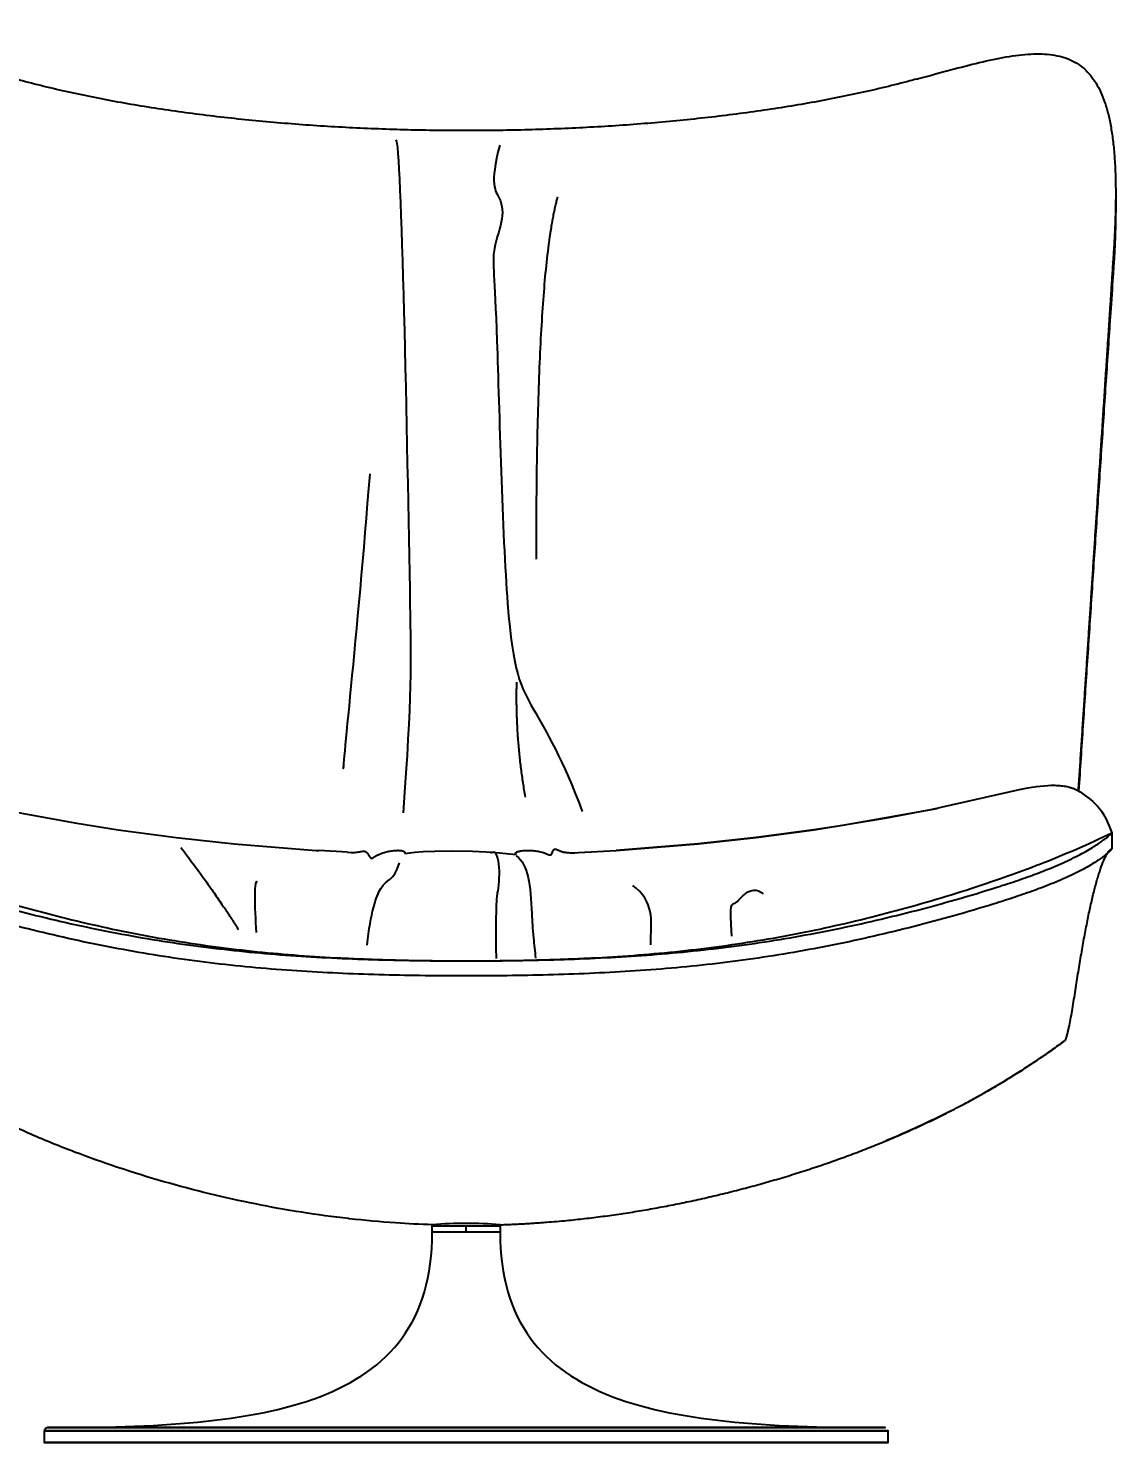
# Model space of a CAD drawing. Header units: millimetres. Extents: x 9689 to 29928, y 170 to 2690.
# Drawn here: x 10242 to 10964, y 1751 to 2690 of the extents above; entities that cross this region are included whole.
import ezdxf

# ---------------------------------------------------------------- set-up
doc = ezdxf.new("R2010")
doc.units = ezdxf.units.MM
doc.layers.add('_ARREDO', color=7, linetype='Continuous')
doc.layers.add('_QUOTE', color=1, linetype='Continuous', lineweight=9)
doc.styles.get("Standard").update_dxf_attribs({"font": 'arial.ttf'})
doc.dimstyles.new('1_1', dxfattribs={"dimscale": 15, "dimtxt": 4, "dimasz": 1.5, "dimexe": 1.25, "dimexo": 2, "dimtad": 1, "dimtih": 1, "dimtoh": 1, "dimdec": 0, "dimtxsty": 'Standard', "dimcen": 2.5, "dimclrd": 256, "dimclre": 256, "dimclrt": 256, "dimadec": 0, "dimazin": 0, "dimtfac": 1, "dimtdec": 0, "dimtmove": 0, "dimatfit": 3, "dimfxl": 1.25, "dimfxlon": 1, "dimlwe": 0, "dimarcsym": 0})

# ---------------------------------------------------------------- blocks, each defined once
blk = doc.blocks.new('*D6')
at = {"layer": '_QUOTE', "lineweight": 0, "transparency": 16777216}
for p, q in [((9799.09, 2690.47), (9761.59, 2690.47)), ((9799.09, 1750.66), (9761.59, 1750.66))]:
    blk.add_line(p, q, dxfattribs=at)
at = {"layer": '_QUOTE', "lineweight": -2, "transparency": 16777216}
for p, q in [((9780.34, 2667.97), (9780.34, 2260.57)), ((9780.34, 1773.16), (9780.34, 2180.55))]:
    blk.add_line(p, q, dxfattribs=at)
at = {"layer": '_QUOTE', "transparency": 16777216}
for points in [[(9776.59, 2667.97), (9784.09, 2667.97), (9780.34, 2690.47)], [(9776.59, 1773.16), (9784.09, 1773.16), (9780.34, 1750.66)]]:
    blk.add_solid(points, dxfattribs=at)
at = {"layer": 'Defpoints', "color": 0, "transparency": 16777216}
for p in [(9780.34, 2690.47), (10913.31, 2690.47), (10903.58, 1750.66)]:
    blk.add_point(p, dxfattribs=at)
at = {"layer": '_QUOTE', "transparency": 16777216, "insert": (9780.34, 2220.56), "char_height": 60, "attachment_point": 5}
blk.add_mtext('940', dxfattribs=at)

msp = doc.modelspace()

# ---------------------------------------------------------------- linework, layer by layer
at = {"color": 0}
for points, knots in [([(10491.04849, 2169.11568), (10496.72204, 2246.07258), (10494.78951, 2347.95722), (10489.95806, 2615.49255), (10486.09294, 2616.45848)], [0, 0, 0, 0, 1, 4, 4, 4, 4]), ([(10552.74831, 2072.49607), (10552.32181, 2111.75074), (10555.66802, 2119.64141), (10555.32385, 2146.82079), (10548.87884, 2142.3509)], [0.277269626, 0.277269626, 0.277269626, 0.277269626, 1, 3, 3, 3, 3]), ([(10466.90645, 2081.30106), (10469.23, 2102.68085), (10477.41642, 2128.41503), (10484.23364, 2122.71129), (10488.45122, 2135.96159)], [0.25930407, 0.25930407, 0.25930407, 0.25930407, 1, 2, 2, 2, 2]), ([(10565.94208, 2140.702), (10573.90581, 2135.06937), (10575.80192, 2117.25267), (10576.79826, 2089.19067), (10578.41967, 2077.23487), (10578.65562, 2072.62049)], [0, 0, 0, 0, 4, 5, 5.627336721, 5.627336721, 5.627336721, 5.627336721]), ([(10655.30649, 2081.45709), (10655.30241, 2082.77199), (10655.39588, 2095.08023), (10657.75886, 2110.60238), (10643.29842, 2120.90442)], [0.879476304, 0.879476304, 0.879476304, 0.879476304, 1, 2, 2, 2, 2]), ([(10709.24282, 2087.22555), (10707.47731, 2111.01921), (10710.74053, 2103.18167), (10721.02325, 2122.71129), (10730.061, 2115.42069)], [0.293377855, 0.293377855, 0.293377855, 0.293377855, 1, 2, 2, 2, 2])]:
    msp.add_open_spline(points, degree=3, knots=knots, dxfattribs=at)
for points, degree in [([(10554.95808, 2612.84213), (10547.9352, 2586.44367), (10556.63172, 2577.9375), (10557.59804, 2562.68506), (10548.90147, 2541.27296), (10552.76659, 2520.83302), (10558.5643, 2271.50251), (10574.02486, 2243.49104), (10597.21571, 2203.88858), (10609.77746, 2170.08161)], 3), ([(10572.09232, 2179.64635), (10565.32829, 2217.31698), (10566.29461, 2255.95354)], 2), ([(10343.24436, 2146.20047), (10369.1785, 2111.63494), (10381.33137, 2091.53779)], 2), ([(10393.85589, 2122.71129), (10391.73589, 2127.34175), (10391.89937, 2106.46706), (10393.27506, 2089.70834)], 3)]:
    msp.add_open_spline(points, degree=degree, dxfattribs=at)
for points, degree in [([(10579.30042, 2337.65456), (10579.30042, 2527.64074), (10593.52176, 2578.41169)], 2), ([(10468.57716, 2394.51802), (10460.4507, 2288.91447), (10449.27679, 2188.38798), (10451.30843, 2199.5576)], 3)]:
    msp.add_open_spline(points, degree=degree)
at = {"layer": '_ARREDO'}
for p, q in [((10964.13845, 2579.92025), (10964.13594, 2571.56272)), ((10961.59742, 2155.98401), (10961.55299, 2155.98585)), ((10961.59742, 2155.98401), (10961.59762, 2145.38995)), ((10961.37996, 2145.3625), (10961.45213, 2145.39881)), ((10961.45228, 2145.39853), (10961.59762, 2145.38995)), ((10510.17457, 1895.47065), (10510.18929, 1895.46853)), ((10510.17457, 1894.95822), (10510.17457, 1895.47065)), ((10510.17457, 1890.95822), (10510.17457, 1894.35822)), ((10532.67397, 1890.65822), (10510.47441, 1890.65822)), ((10510.47457, 1894.65822), (10554.87338, 1894.65822)), ((10532.67396, 1890.65822), (10532.67396, 1894.65822)), ((10532.67397, 1890.45844), (10532.67397, 1890.65822)), ((10554.97305, 1890.65822), (10532.67397, 1890.65822)), ((10555.17338, 1895.47059), (10555.17338, 1894.95822)), ((10555.17338, 1894.35822), (10555.17338, 1890.95822)), ((10252.67401, 1750.85822), (10252.67401, 1758.65859)), ((10256.86843, 1760.65859), (10254.66634, 1760.65859)), ((10808.47969, 1760.65859), (10810.68177, 1760.65859)), ((10812.67393, 1758.65859), (10812.67394, 1750.85822)), ((10532.67397, 1750.65822), (10252.87352, 1750.65822)), ((10812.47442, 1750.65822), (10532.67397, 1750.65822))]:
    msp.add_line(p, q, dxfattribs=at)
for points in [[(10843.23562, 2171.79584), (10843.24223, 2171.79732), (10845.54205, 2172.30566), (10848.14461, 2172.88086), (10900.13696, 2184.73098), (10905.77284, 2185.77828), (10908.62777, 2186.24122), (10911.47611, 2186.64648), (10914.04374, 2186.95478), (10916.6163, 2187.20057), (10918.97501, 2187.36173), (10921.34709, 2187.45195), (10922.53305, 2187.46649), (10923.71625, 2187.45853), (10924.89464, 2187.42649), (10926.06619, 2187.36877), (10927.00227, 2187.30264), (10927.93697, 2187.21749), (10928.86894, 2187.11213), (10929.79684, 2186.98538), (10930.71931, 2186.83606), (10931.635, 2186.66299), (10932.54256, 2186.46498), (10933.44063, 2186.24086), (10933.91943, 2186.10905), (10934.39453, 2185.96926), (10934.86574, 2185.8213), (10935.3329, 2185.66498), (10935.79582, 2185.50012), (10936.25432, 2185.32654), (10936.70822, 2185.14406), (10937.15736, 2184.95249), (10937.60154, 2184.75165), (10938.04058, 2184.54136), (10938.47432, 2184.32142), (10938.90256, 2184.09167), (10939.32514, 2183.85191), (10939.74187, 2183.60196), (10940.15258, 2183.34165), (10940.55708, 2183.07077)], [(10221.90085, 2171.84151), (10221.90085, 2171.84151), (10226.23887, 2170.98763), (10226.36031, 2170.96346), (10226.51483, 2170.93282), (10228.93413, 2170.45465), (10272.63301, 2162.46742), (10301.58224, 2157.90892), (10340.02404, 2152.73967), (10378.45634, 2148.53977), (10433.1395, 2144.1899)], [(10632.20828, 2144.18989), (10686.89199, 2148.53982), (10725.32382, 2152.73967), (10763.76498, 2157.90883), (10812.12815, 2165.85706), (10838.83288, 2170.9328), (10838.98719, 2170.9634), (10839.10884, 2170.98761), (10839.21534, 2171.00874), (10843.44697, 2171.84151), (10843.44697, 2171.84151)], [(10845.30057, 2171.76197), (10782.62126, 2160.69672), (10763.53393, 2157.80561), (10725.26193, 2152.70983), (10686.87885, 2148.5335), (10632.20828, 2144.18989)], [(10433.1395, 2144.18991), (10434.85914, 2144.08376)], [(10453.79658, 2143.03739), (10434.85914, 2144.08376)], [(10453.797, 2143.03756), (10456.29432, 2142.88643), (10456.71057, 2142.87008), (10457.12708, 2142.86275), (10457.54404, 2142.86698), (10457.96048, 2142.87848), (10458.79224, 2142.9217), (10459.62189, 2142.99223), (10460.44882, 2143.0897), (10461.27193, 2143.21175), (10461.34038, 2143.2229), (10461.75013, 2143.29224)], [(10461.75013, 2143.29224), (10462.09146, 2143.35271), (10462.90993, 2143.50059), (10463.04656, 2143.52447)], [(10462.36168, 2143.40168), (10463.24208, 2143.55754), (10464.0151, 2143.66285), (10464.70267, 2143.68805)], [(10464.59669, 2143.69059), (10464.69221, 2143.68843), (10464.78751, 2143.68386), (10464.88268, 2143.67673), (10464.97779, 2143.66684), (10465.06401, 2143.65533), (10465.14972, 2143.6413), (10465.23491, 2143.62465), (10465.31955, 2143.6053)], [(10465.31955, 2143.6053), (10465.38689, 2143.5878), (10465.43708, 2143.57347), (10465.48698, 2143.5581), (10465.53655, 2143.54171), (10465.58578, 2143.5243), (10465.63462, 2143.50587), (10465.68307, 2143.48644), (10465.7311, 2143.46601), (10465.77867, 2143.44459), (10465.82572, 2143.42222), (10465.8723, 2143.39889), (10465.91841, 2143.37463), (10465.96404, 2143.34947), (10466.00918, 2143.32342), (10466.05382, 2143.29652), (10466.09795, 2143.26879), (10466.14155, 2143.24026), (10466.22688, 2143.18111), (10466.3102, 2143.11911), (10466.39154, 2143.05446), (10466.47097, 2142.98737), (10466.54851, 2142.91805), (10466.62424, 2142.84669), (10466.69818, 2142.7735), (10466.7704, 2142.6987), (10466.84074, 2142.62272), (10466.90966, 2142.54531), (10467.04345, 2142.38665), (10467.1722, 2142.2237), (10467.29632, 2142.05743), (10467.41604, 2141.88881), (10467.53225, 2141.71759), (10468.41095, 2140.31458), (10468.52474, 2140.14366), (10468.6426, 2139.97444), (10468.76529, 2139.80798), (10468.82845, 2139.72676), (10468.89313, 2139.64696), (10468.96029, 2139.56784), (10469.02934, 2139.49076), (10469.1004, 2139.41623), (10469.13671, 2139.38008), (10469.17356, 2139.34476), (10469.21189, 2139.30949), (10469.2509, 2139.27518), (10469.29061, 2139.24195), (10469.33105, 2139.20992), (10469.37225, 2139.17921), (10469.41423, 2139.14994), (10469.43553, 2139.13588), (10469.45703, 2139.12222), (10469.47875, 2139.10898), (10469.50067, 2139.09617), (10469.52324, 2139.0836), (10469.54603, 2139.07154), (10469.56905, 2139.06003), (10469.59229, 2139.04908), (10469.61594, 2139.03864), (10469.6398, 2139.02883), (10469.66388, 2139.01966), (10469.68817, 2139.01116), (10469.71265, 2139.00338), (10469.73743, 2138.99634), (10469.7625, 2138.99005), (10469.78785, 2138.98451), (10469.8132, 2138.9798), (10469.83872, 2138.97587), (10469.8644, 2138.97273), (10469.89021, 2138.97039), (10469.91555, 2138.96887), (10469.94095, 2138.96811), (10469.9664, 2138.9681), (10469.99189, 2138.9688), (10470.01743, 2138.97021), (10470.04298, 2138.9723), (10470.06855, 2138.97507), (10470.09413, 2138.97848), (10470.11971, 2138.98253), (10470.14528, 2138.9872), (10470.17082, 2138.99246), (10470.19633, 2138.9983), (10470.2218, 2139.00471), (10470.24722, 2139.01166), (10470.27258, 2139.01914), (10470.29787, 2139.02713), (10470.34653, 2139.04389), (10470.39485, 2139.06225), (10470.44282, 2139.08208), (10470.49042, 2139.10325), (10470.53762, 2139.12563), (10470.58442, 2139.14908), (10470.63079, 2139.17349), (10470.67671, 2139.1987), (10470.76645, 2139.25071), (10470.85523, 2139.30531), (10471.02971, 2139.41987), (10471.71016, 2139.90155), (10472.05593, 2140.13526), (10472.40763, 2140.35896), (10472.76499, 2140.57349), (10473.12753, 2140.77943), (10473.49462, 2140.97715), (10473.86582, 2141.16704), (10474.24071, 2141.34948), (10474.61897, 2141.52487), (10475.00035, 2141.69349), (10475.77126, 2142.01143), (10476.55156, 2142.30531), (10477.33997, 2142.57663), (10478.13532, 2142.82679), (10478.93668, 2143.05673), (10479.74341, 2143.26704), (10480.55487, 2143.45835), (10481.37054, 2143.63092), (10482.18996, 2143.7846), (10483.01275, 2143.9192), (10483.83851, 2144.03405), (10484.66679, 2144.12821), (10485.4973, 2144.20008), (10486.32951, 2144.24758), (10486.74607, 2144.26115), (10487.16288, 2144.26729), (10487.57966, 2144.26536), (10487.99631, 2144.25445), (10488.41253, 2144.23358), (10488.87984, 2144.19645), (10489.24249, 2144.15604), (10489.44901, 2144.12772), (10489.75743, 2144.07718), (10489.85984, 2144.05798), (10490.06395, 2144.01555), (10490.26664, 2143.9672), (10490.36726, 2143.9406), (10490.46731, 2143.91227), (10490.56696, 2143.882), (10490.66613, 2143.8496), (10490.76453, 2143.81494), (10490.86188, 2143.77791), (10490.95819, 2143.73829), (10491.05322, 2143.69583), (10491.10019, 2143.67344), (10491.14676, 2143.65022), (10491.19291, 2143.62613), (10491.23861, 2143.60114), (10491.28368, 2143.57527), (10491.32828, 2143.54836), (10491.3723, 2143.52038), (10491.41564, 2143.49129), (10491.45819, 2143.46106), (10491.49983, 2143.42967), (10491.54047, 2143.39708), (10491.57999, 2143.36327), (10491.61224, 2143.33388), (10491.64358, 2143.30354), (10491.67382, 2143.27234), (10491.70278, 2143.2404), (10491.72369, 2143.21584), (10491.74366, 2143.19101), (10491.76266, 2143.16601), (10491.78067, 2143.14093), (10491.79764, 2143.11588), (10491.81354, 2143.09094), (10491.82834, 2143.06621), (10491.842, 2143.04179), (10491.85281, 2143.02117), (10491.86268, 2143.00121), (10491.87166, 2142.98192), (10491.87982, 2142.96334), (10491.88747, 2142.94488), (10491.8942, 2142.92769), (10491.90009, 2142.91172), (10491.90523, 2142.8969), (10491.91361, 2142.87049), (10491.92004, 2142.84799), (10491.9257, 2142.82639), (10491.93006, 2142.80803), (10491.93596, 2142.77958), (10491.94049, 2142.75444), (10491.94354, 2142.73473), (10491.94683, 2142.70818), (10491.94928, 2142.68456), (10491.95089, 2142.66543), (10491.95257, 2142.6388), (10491.95514, 2142.58443), (10491.96546, 2142.21047)], [(10491.87277, 2142.19464), (10493.64522, 2142.47456), (10495.29866, 2142.69819), (10498.61668, 2143.06231), (10504.02444, 2143.47841), (10511.94423, 2143.81696), (10523.62595, 2143.9229), (10536.97463, 2143.62995), (10550.30914, 2142.94926), (10556.96543, 2142.43545), (10563.60472, 2141.73806), (10565.90719, 2141.43217)], [(10565.46325, 2141.49449), (10565.48532, 2142.17246), (10565.48994, 2142.25538), (10565.49225, 2142.28688), (10565.49354, 2142.29873), (10565.49533, 2142.31246), (10565.49773, 2142.3282), (10565.50085, 2142.34611), (10565.50295, 2142.35732), (10565.50605, 2142.37199), (10565.50815, 2142.38087), (10565.5107, 2142.39089), (10565.51747, 2142.4148), (10565.52151, 2142.42783), (10565.52658, 2142.44293), (10565.53297, 2142.46034), (10565.54098, 2142.4803), (10565.54699, 2142.49425), (10565.5539, 2142.50931), (10565.56186, 2142.52554), (10565.57101, 2142.54301), (10565.58244, 2142.56336), (10565.59538, 2142.58479), (10565.61001, 2142.60729), (10565.62648, 2142.63085), (10565.64145, 2142.65088), (10565.65742, 2142.67105), (10565.67436, 2142.69128), (10565.69225, 2142.71151), (10565.70974, 2142.73032), (10565.72784, 2142.74892), (10565.74653, 2142.7673), (10565.76576, 2142.78542), (10565.78488, 2142.80273), (10565.80443, 2142.81979), (10565.84467, 2142.85307), (10565.88559, 2142.88476), (10565.92788, 2142.91558), (10565.9711, 2142.94535), (10566.01478, 2142.97389), (10566.05881, 2143.00126), (10566.10355, 2143.02784), (10566.14892, 2143.05363), (10566.19481, 2143.07866), (10566.2878, 2143.12649), (10566.38177, 2143.17145), (10566.47684, 2143.21404), (10566.57297, 2143.25452), (10566.66992, 2143.29303), (10566.76748, 2143.32972), (10566.96454, 2143.39846), (10567.1635, 2143.46157), (10567.3638, 2143.51985), (10567.56524, 2143.57388), (10567.97097, 2143.67092), (10568.3795, 2143.75565), (10568.79007, 2143.8299), (10569.20231, 2143.89518), (10569.61572, 2143.95246), (10570.44492, 2144.04616), (10571.27609, 2144.11562), (10572.10929, 2144.16384), (10573.36035, 2144.2003), (10574.61203, 2144.19691), (10575.44554, 2144.17346), (10576.27937, 2144.13318), (10577.11152, 2144.07603), (10577.94229, 2144.00158), (10578.7715, 2143.90922), (10579.59838, 2143.79808), (10580.42218, 2143.6671), (10581.24228, 2143.51477), (10582.05772, 2143.33936), (10582.86724, 2143.13853), (10583.26933, 2143.02777), (10583.66944, 2142.90952), (10584.0671, 2142.78335), (10584.46183, 2142.64883), (10584.85338, 2142.50536), (10585.24123, 2142.35229), (10585.62517, 2142.18966), (10587.14963, 2141.51142), (10587.34327, 2141.43427), (10587.53899, 2141.3623), (10587.63802, 2141.32871), (10587.73772, 2141.29729), (10587.83804, 2141.26847), (10587.93894, 2141.24264), (10587.9901, 2141.23087), (10588.04131, 2141.22007), (10588.09257, 2141.21033), (10588.14389, 2141.20174), (10588.19527, 2141.19439), (10588.24671, 2141.18836), (10588.29821, 2141.18374), (10588.34979, 2141.18063), (10588.37646, 2141.17965), (10588.40307, 2141.17915), (10588.42958, 2141.17914), (10588.456, 2141.17962), (10588.48231, 2141.1806), (10588.50849, 2141.1821), (10588.53453, 2141.18411), (10588.56041, 2141.18666), (10588.58613, 2141.18975), (10588.61166, 2141.1934), (10588.63698, 2141.1976), (10588.6621, 2141.20238), (10588.68699, 2141.20774), (10588.71164, 2141.21368), (10588.73603, 2141.22023), (10588.76015, 2141.22739), (10588.78491, 2141.23547), (10588.80931, 2141.24418), (10588.83331, 2141.25351), (10588.8569, 2141.26344), (10588.88073, 2141.27427), (10588.90401, 2141.28567), (10588.92673, 2141.29761), (10588.94888, 2141.31007), (10588.971, 2141.32334), (10588.99267, 2141.33714), (10589.01391, 2141.35145), (10589.03475, 2141.36627), (10589.05525, 2141.3816), (10589.07535, 2141.39741), (10589.09509, 2141.41366), (10589.11446, 2141.43035), (10589.13326, 2141.44724), (10589.15176, 2141.46452), (10589.16996, 2141.48219), (10589.18786, 2141.50022), (10589.22279, 2141.53732), (10589.25661, 2141.57569), (10589.28933, 2141.61519), (10589.32101, 2141.6557), (10589.35169, 2141.69708), (10589.3814, 2141.7392), (10589.40912, 2141.78036), (10589.43636, 2141.82257), (10589.48934, 2141.90966), (10589.5402, 2141.99945), (10589.58882, 2142.09091), (10589.63383, 2142.1804), (10589.67773, 2142.27194), (10589.76281, 2142.46045), (10590.22678, 2143.59754), (10590.30909, 2143.78586), (10590.39554, 2143.9707), (10590.44142, 2144.06283), (10590.48917, 2144.15413), (10590.53884, 2144.24405), (10590.59048, 2144.33202), (10590.64524, 2144.41922), (10590.67369, 2144.46209), (10590.70292, 2144.5044), (10590.73295, 2144.54608), (10590.76382, 2144.58708), (10590.79559, 2144.62732), (10590.82827, 2144.66675), (10590.8622, 2144.70562), (10590.89721, 2144.74354), (10590.93333, 2144.78039), (10590.97058, 2144.81607), (10591.00901, 2144.85046), (10591.02868, 2144.86714), (10591.04865, 2144.88346), (10591.06893, 2144.8994), (10591.08953, 2144.91495), (10591.11044, 2144.93009), (10591.13168, 2144.94482), (10591.15325, 2144.95911), (10591.17513, 2144.97293), (10591.1973, 2144.98626), (10591.21978, 2144.9991), (10591.24255, 2145.01142), (10591.26562, 2145.02322), (10591.28899, 2145.03448), (10591.31264, 2145.04519), (10591.33652, 2145.0553), (10591.36067, 2145.06481), (10591.38506, 2145.07373), (10591.40968, 2145.08205), (10591.43454, 2145.08977), (10591.4596, 2145.09688), (10591.48487, 2145.10338), (10591.51033, 2145.10926), (10591.54445, 2145.11608), (10591.57875, 2145.12171)], [(10591.57875, 2145.12171), (10591.64767, 2145.12954), (10591.68227, 2145.13183), (10591.71693, 2145.13308)], [(10591.70231, 2145.13271), (10591.9216, 2145.10784), (10592.06859, 2145.08756), (10592.1225, 2145.07866), (10592.16737, 2145.07034), (10592.24206, 2145.05464), (10592.55123, 2144.95366), (10592.88796, 2144.81961), (10593.25299, 2144.65884), (10595.00698, 2143.87768), (10595.52574, 2143.67826), (10596.07897, 2143.48952)], [(10595.72247, 2143.60819), (10595.78802, 2143.58556), (10596.18387, 2143.45668), (10596.58384, 2143.34033), (10596.98746, 2143.23716), (10597.39413, 2143.14629), (10597.80315, 2143.06655), (10598.21382, 2142.99674), (10598.62617, 2142.93572), (10599.0397, 2142.88275), (10599.86911, 2142.79818), (10600.70061, 2142.73775), (10601.53334, 2142.69777), (10603.20111, 2142.66634), (10604.86907, 2142.68524), (10607.36985, 2142.77992), (10632.20828, 2144.18989)], [(10491.93495, 2142.42189), (10491.92963, 2142.39332), (10491.92421, 2142.36729), (10491.91877, 2142.34363), (10491.91339, 2142.32219), (10491.90306, 2142.28529), (10491.89382, 2142.25529), (10491.88278, 2142.22157), (10491.87309, 2142.19403)], [(10491.93483, 2142.42191), (10491.93698, 2142.43382)], [(10565.59547, 2141.84864), (10565.61592, 2141.81068), (10565.63765, 2141.77341), (10565.66055, 2141.73681), (10565.68454, 2141.70085)], [(10565.68454, 2141.70085), (10565.70414, 2141.67297), (10565.72456, 2141.64513), (10565.74567, 2141.61745), (10565.77037, 2141.58628)], [(10565.77852, 2141.57626), (10565.80935, 2141.53948), (10565.84115, 2141.50317), (10565.87382, 2141.46734), (10565.90727, 2141.43202)]]:
    msp.add_lwpolyline(points, dxfattribs=at)
at = {"layer": '_ARREDO', "extrusion": (0, 0, -1)}
for centre, radius, start, end in [((-10610.14952, 2453.10001), 540.40751, 233.65026832, 240.40443009), ((-10577.15167, 2515.9968), 611.45677, 243.042033, 247.46745134), ((-10510.3744, 1890.45822), 0.2, 0.06248177, 90.00101691), ((-10510.47456, 1894.35822), 0.3, 0.00003481, 90.00027451), ((-10510.47456, 1890.95822), 0.3, 270.12622201, 359.9997866), ((-10554.87338, 1894.95822), 0.3, 180, 270), ((-10554.87337, 1894.35821), 0.30001, 90.00143787, 179.99828954), ((-10554.87338, 1890.95822), 0.3, 180.00003413, 270.00027521), ((-10254.66779, 1758.65857), 2.00002, 0.00057835, 89.95869111), ((-10812.47442, 1750.85822), 0.2, 180.00000271, 263.08714776)]:
    msp.add_arc(centre, radius, start, end, dxfattribs=at)
at = {"layer": '_ARREDO'}
for centre, radius, start, end in [((10532.6736, 1622.73008), 273.66699, 85.28405344, 94.71579119), ((10510.47457, 1894.95822), 0.3, 180, 270)]:
    msp.add_arc(centre, radius, start, end, dxfattribs=at)
for points, degree, knots in [([(10831.49584, 2656.6379), (10838.446, 2658.49965), (10845.24646, 2660.35904), (10858.50083, 2663.91339), (10864.95451, 2665.60861), (10877.4452, 2668.64392), (10883.4838, 2669.9842), (10895.04545, 2672.09178), (10900.56572, 2672.85732), (10908.38327, 2673.40916), (10910.90851, 2673.49359), (10915.79132, 2673.43942), (10918.14877, 2673.30068), (10922.67879, 2672.77962), (10924.85632, 2672.39689), (10929.01694, 2671.3724), (10931.00514, 2670.73049), (10934.78616, 2669.17697), (10936.58096, 2668.26565), (10939.98182, 2666.16647), (10941.58431, 2664.98042), (10946.11945, 2660.99861), (10948.76742, 2657.78743), (10952.22771, 2652.11659), (10953.29385, 2650.08606), (10955.26655, 2645.73436), (10956.17072, 2643.41597), (10957.82293, 2638.48918), (10958.57089, 2635.88346), (10959.9179, 2630.38094), (10960.5151, 2627.49139), (10961.56744, 2621.43121), (10962.02117, 2618.26532), (10962.79095, 2611.67951), (10963.107, 2608.26225), (10963.60996, 2601.20708), (10963.79677, 2597.56982), (10964.05192, 2590.12114), (10964.12035, 2586.30618), (10964.13907, 2581.5935), (10964.13994, 2580.7583), (10964.13845, 2579.92025)], 3, [0, 0, 0, 0, 25.335356301, 25.335356301, 50.670712603, 50.670712603, 76.006068904, 76.006068904, 101.341425205, 101.341425205, 114.009103356, 114.009103356, 126.676781506, 126.676781506, 139.344459657, 139.344459657, 152.012137808, 152.012137808, 164.679815958, 164.679815958, 177.347494109, 177.347494109, 202.68285041, 202.68285041, 215.350528561, 215.350528561, 228.018206711, 228.018206711, 240.685884862, 240.685884862, 253.353563013, 253.353563013, 266.021241163, 266.021241163, 278.688919314, 278.688919314, 291.356597464, 291.356597464, 304.024275615, 304.024275615, 306.740805404, 306.740805404, 306.740805404, 306.740805404]), ([(10831.49584, 2656.6379), (10830.1426, 2656.2652), (10828.78355, 2655.89573), (10827.41884, 2655.5295), (10816.73008, 2652.66115), (10805.69205, 2649.99103), (10794.37445, 2647.51844), (10783.05614, 2645.04569), (10771.4559, 2642.76963), (10759.6366, 2640.68549), (10747.81637, 2638.60117), (10735.77693, 2636.70847), (10723.56834, 2635.00006), (10711.36, 2633.29169), (10698.98261, 2631.76754), (10686.48163, 2630.42077), (10673.98054, 2629.074), (10661.35273, 2627.90424), (10648.63949, 2626.90598), (10635.92544, 2625.90765), (10623.12305, 2625.08054), (10610.2654, 2624.42047), (10597.4076, 2623.76039), (10584.49342, 2623.26731), (10571.55245, 2622.93879), (10565.08187, 2622.77453), (10558.60457, 2622.65146), (10552.12374, 2622.56943), (10545.64284, 2622.48739), (10539.15824, 2622.44639), (10532.67393, 2622.44639), (10526.18962, 2622.44639), (10519.70572, 2622.48738), (10513.2248, 2622.56942), (10506.7437, 2622.65145), (10500.26565, 2622.77453), (10493.7948, 2622.93881), (10480.85256, 2623.26738), (10467.94203, 2623.76031), (10455.08296, 2624.42046), (10442.22369, 2625.08061), (10429.42395, 2625.90754), (10416.7083, 2626.906), (10403.99279, 2627.90445), (10391.36994, 2629.07374), (10378.86662, 2630.42075), (10366.36399, 2631.76768), (10353.98968, 2633.29146), (10341.77973, 2635.00004), (10329.57087, 2636.70847), (10317.53109, 2638.60124), (10305.71062, 2640.6856), (10293.89124, 2642.76978), (10282.2915, 2645.04574), (10270.97309, 2647.51851), (10259.65558, 2649.99109), (10248.61705, 2652.66134), (10237.92838, 2655.52968), (10236.56858, 2655.89458), (10235.21439, 2656.26272), (10233.86597, 2656.63406)], 3, [-938.123554864, -938.123554864, -938.123554864, -938.123554864, -933.154116683, -933.154116683, -933.154116683, -894.23510232, -894.23510232, -894.23510232, -855.317406564, -855.317406564, -855.317406564, -816.40222554, -816.40222554, -816.40222554, -777.488501065, -777.488501065, -777.488501065, -738.575030747, -738.575030747, -738.575030747, -699.66210164, -699.66210164, -699.66210164, -660.74972316, -660.74972316, -660.74972316, -641.296308954, -641.296308954, -641.296308954, -621.842244509, -621.842244509, -621.842244509, -602.388862428, -602.388862428, -602.388862428, -582.934143243, -582.934143243, -582.934143243, -544.022890724, -544.022890724, -544.022890724, -505.109368798, -505.109368798, -505.109368798, -466.196375203, -466.196375203, -466.196375203, -427.282479684, -427.282479684, -427.282479684, -388.366382359, -388.366382359, -388.366382359, -349.449022818, -349.449022818, -349.449022818, -310.529589677, -310.529589677, -310.529589677, -305.577978949, -305.577978949, -305.577978949, -305.577978949]), ([(10103.75047, 2155.98398), (10103.75049, 2155.96093), (10103.78341, 2155.90481), (10103.9284, 2155.71784), (10104.04317, 2155.58499), (10104.3733, 2155.23472), (10104.58899, 2155.01725), (10105.14545, 2154.48609), (10105.48631, 2154.17242), (10106.32181, 2153.44174), (10106.81817, 2153.02242), (10107.99744, 2152.07029), (10108.68241, 2151.53696), (10110.27704, 2150.35274), (10111.18871, 2149.69967), (10113.26354, 2148.28303), (10114.42482, 2147.52105), (10117.01026, 2145.90355), (10118.43436, 2145.04866), (10121.50471, 2143.28942), (10123.15486, 2142.38267), (10126.63645, 2140.55218), (10128.46414, 2139.62968), (10132.25228, 2137.79382), (10134.20406, 2136.88376), (10138.19684, 2135.08919), (10140.2321, 2134.20655), (10144.36457, 2132.47228), (10146.44693, 2131.62643), (10150.67026, 2129.96046), (10152.78529, 2129.1505), (10157.0593, 2127.55587), (10159.20643, 2126.77556), (10163.50926, 2125.24871), (10165.6774, 2124.49783), (10170.00413, 2123.03071), (10172.1742, 2122.31048), (10175.43312, 2121.24975), (10176.52805, 2120.89707), (10178.69947, 2120.2023), (10179.79163, 2119.85494), (10189.60074, 2116.75502), (10198.36221, 2114.12419), (10215.94031, 2109.08852), (10224.77083, 2106.6813), (10242.47075, 2102.08736), (10251.35077, 2099.89851), (10269.16985, 2095.74554), (10278.0984, 2093.78496), (10296.02208, 2090.10887), (10305.0108, 2088.39479), (10323.01872, 2085.23007), (10332.06001, 2083.77502), (10350.15935, 2081.13208), (10359.2252, 2079.94198), (10377.39537, 2077.81587), (10386.50081, 2076.87973), (10404.71685, 2075.24634), (10413.84222, 2074.54751), (10432.0942, 2073.36034), (10441.23251, 2072.87096), (10459.50721, 2072.06457), (10468.65249, 2071.74634), (10486.94255, 2071.24971), (10496.08106, 2071.07108), (10514.38185, 2070.83508), (10523.52778, 2070.77751), (10541.82058, 2070.77751), (10550.96835, 2070.83512), (10569.25999, 2071.07097), (10578.40919, 2071.24979), (10596.69328, 2071.74629), (10605.84003, 2072.06454), (10624.11427, 2072.87092), (10633.25084, 2073.36017), (10651.50563, 2074.5475), (10660.62982, 2075.24625), (10678.84792, 2076.87978), (10687.95515, 2077.8162), (10706.11458, 2079.94095), (10715.19522, 2081.13293), (10733.28874, 2083.77525), (10742.32275, 2085.22898), (10760.33929, 2088.3952), (10769.32363, 2090.10845), (10787.25088, 2093.78525), (10796.17667, 2095.74525), (10813.99623, 2099.89833), (10822.87226, 2102.08609), (10840.58208, 2106.68268), (10849.40269, 2109.08716), (10866.98793, 2114.12487), (10875.74402, 2116.75405), (10885.55843, 2119.85564), (10886.64429, 2120.201), (10888.82091, 2120.89743), (10889.91252, 2121.24904), (10893.17131, 2122.3097), (10895.34241, 2123.03026), (10899.67206, 2124.49837), (10901.83556, 2125.24765), (10906.13986, 2126.77496), (10908.29067, 2127.55667), (10912.55486, 2129.14756), (10914.68469, 2129.96321), (10918.89563, 2131.62434), (10920.98469, 2132.47283), (10925.11628, 2134.20676), (10927.15329, 2135.09019), (10931.14281, 2136.88329), (10933.09697, 2137.79449), (10936.88033, 2139.62799), (10938.71266, 2140.55282), (10942.19037, 2142.38128), (10943.84471, 2143.29025), (10946.91524, 2145.04972), (10948.33564, 2145.90238), (10950.92166, 2147.52013), (10952.08446, 2148.28311), (10954.15881, 2149.69943), (10955.06973, 2150.35195), (10956.6643, 2151.53607), (10957.35094, 2152.07069), (10958.52925, 2153.02207), (10959.02596, 2153.44166), (10959.86146, 2154.17236), (10960.20214, 2154.48585), (10960.75893, 2155.01733), (10960.97414, 2155.2343), (10961.30485, 2155.58517), (10961.41943, 2155.7178), (10961.56446, 2155.90485), (10961.59739, 2155.96097), (10961.59742, 2155.98401)], 3, [390.118779506, 390.118779506, 390.118779506, 390.118779506, 396.829148926, 396.829148926, 403.671030804, 403.671030804, 410.512912683, 410.512912683, 417.354794561, 417.354794561, 424.196676439, 424.196676439, 431.038558317, 431.038558317, 437.880440195, 437.880440195, 444.722322073, 444.722322073, 451.564203951, 451.564203951, 458.406085829, 458.406085829, 465.247967707, 465.247967707, 472.089849585, 472.089849585, 478.931731463, 478.931731463, 485.773613341, 485.773613341, 492.615495219, 492.615495219, 499.457377097, 499.457377097, 506.299258975, 506.299258975, 513.141140853, 513.141140853, 516.562081792, 516.562081792, 519.983022731, 519.983022731, 547.350550243, 547.350550243, 574.718077756, 574.718077756, 602.085605268, 602.085605268, 629.45313278, 629.45313278, 656.820660292, 656.820660292, 684.188187804, 684.188187804, 711.555715316, 711.555715316, 738.923242829, 738.923242829, 766.290770341, 766.290770341, 793.658297853, 793.658297853, 821.025825365, 821.025825365, 848.393352877, 848.393352877, 875.760880389, 875.760880389, 903.128407902, 903.128407902, 930.495935414, 930.495935414, 957.863462926, 957.863462926, 985.230990438, 985.230990438, 1012.59851795, 1012.59851795, 1039.966045462, 1039.966045462, 1067.333572975, 1067.333572975, 1094.701100487, 1094.701100487, 1122.068627999, 1122.068627999, 1149.436155511, 1149.436155511, 1176.803683023, 1176.803683023, 1204.171210535, 1204.171210535, 1231.538738048, 1231.538738048, 1234.959678987, 1234.959678987, 1238.380619926, 1238.380619926, 1245.222501804, 1245.222501804, 1252.064383682, 1252.064383682, 1258.90626556, 1258.90626556, 1265.748147438, 1265.748147438, 1272.590029316, 1272.590029316, 1279.431911194, 1279.431911194, 1286.273793072, 1286.273793072, 1293.11567495, 1293.11567495, 1299.957556828, 1299.957556828, 1306.799438706, 1306.799438706, 1313.641320584, 1313.641320584, 1320.483202462, 1320.483202462, 1327.32508434, 1327.32508434, 1334.166966218, 1334.166966218, 1341.008848096, 1341.008848096, 1347.850729974, 1347.850729974, 1354.692611852, 1354.692611852, 1361.404359669, 1361.404359669, 1361.404359669, 1361.404359669]), ([(10103.79498, 2155.98611), (10111.49448, 2152.20084), (10119.35293, 2148.58176), (10127.26631, 2145.13956), (10135.47309, 2141.56974), (10143.81279, 2138.15755), (10152.1905, 2134.90773), (10154.26704, 2134.10222), (10156.17436, 2133.37306), (10157.91008, 2132.716), (10164.49343, 2130.22383), (10171.13257, 2127.81468), (10177.79128, 2125.4897), (10186.43555, 2122.47144), (10195.16065, 2119.57838), (10203.90603, 2116.81366), (10212.69381, 2114.03553), (10221.54239, 2111.37412), (10230.41149, 2108.83394), (10239.30872, 2106.28571), (10248.24975, 2103.85279), (10257.21511, 2101.5423), (10266.1965, 2099.22769), (10275.20856, 2097.03469), (10284.24876, 2094.97422), (10293.29808, 2092.91166), (10302.37385, 2090.98267), (10311.47443, 2089.19435), (10320.58293, 2087.40449), (10329.71251, 2085.75629), (10338.86168, 2084.25196), (10348.02, 2082.74612), (10357.19224, 2081.38537), (10366.37839, 2080.16639), (10375.57864, 2078.94555), (10384.77263, 2077.8693), (10393.98759, 2076.9258), (10403.22244, 2075.98026), (10412.41845, 2075.17361), (10421.65857, 2074.4843), (10430.91064, 2073.7941), (10440.11128, 2073.22841), (10449.37088, 2072.76072), (10453.9906, 2072.52738), (10458.61266, 2072.31897), (10467.85761, 2071.94785), (10472.48161, 2071.78502), (10477.11197, 2071.64258), (10481.71971, 2071.50083), (10486.37139, 2071.37833), (10495.61068, 2071.1729), (10500.24835, 2071.08866), (10504.88354, 2071.02187), (10509.51025, 2070.9552), (10514.13547, 2070.90595), (10518.77882, 2070.87312), (10523.4249, 2070.84027), (10528.02079, 2070.82415), (10532.67393, 2070.82415), (10537.32714, 2070.82415), (10541.92328, 2070.84027), (10546.56943, 2070.87312), (10551.21283, 2070.90595), (10555.83821, 2070.9552), (10560.46497, 2071.02188), (10565.09998, 2071.08867), (10569.73753, 2071.1729), (10578.97645, 2071.37833), (10583.62832, 2071.50084), (10588.23589, 2071.64258), (10592.86655, 2071.78503), (10597.49078, 2071.94786), (10606.7357, 2072.31899), (10611.35768, 2072.5274), (10615.97722, 2072.76073), (10625.23585, 2073.22837), (10634.43753, 2073.79412), (10643.68863, 2074.48425), (10652.92714, 2075.17344), (10662.12772, 2075.98046), (10671.36096, 2076.92585), (10680.57496, 2077.86928), (10689.77072, 2078.94572), (10698.97, 2080.16646), (10708.15586, 2081.38541), (10717.32801, 2082.74615), (10726.48605, 2084.25194), (10735.63525, 2085.75627), (10744.76528, 2087.40455), (10753.87381, 2089.19442), (10762.97403, 2090.98267), (10772.05057, 2092.91182), (10781.09952, 2094.9743), (10790.13934, 2097.03471), (10799.15244, 2099.22794), (10808.13346, 2101.54247), (10817.0991, 2103.85303), (10826.03922, 2106.28574), (10834.93675, 2108.83404), (10843.80652, 2111.3744), (10852.65335, 2114.03535), (10861.44183, 2116.81367), (10870.18784, 2119.57856), (10878.91229, 2122.47144), (10887.5572, 2125.48992), (10894.21584, 2127.81486), (10900.85426, 2130.22376), (10907.4375, 2132.7159), (10909.17338, 2133.37302), (10911.08085, 2134.10224), (10913.15754, 2134.9078), (10921.53583, 2138.15783), (10929.87468, 2141.56972), (10938.08208, 2145.1398), (10945.99636, 2148.58238), (10953.85245, 2152.20046), (10961.55287, 2155.9861)], 3, [0.650425946, 0.650425946, 0.650425946, 0.650425946, 27.001568639, 27.001568639, 27.001568639, 54.321527215, 54.321527215, 54.321527215, 60.517394208, 60.517394208, 60.517394208, 81.88628762, 81.88628762, 81.88628762, 109.631715124, 109.631715124, 109.631715124, 137.502238535, 137.502238535, 137.502238535, 165.451355332, 165.451355332, 165.451355332, 193.442769861, 193.442769861, 193.442769861, 221.461704496, 221.461704496, 221.461704496, 249.50445168, 249.50445168, 249.50445168, 277.574190424, 277.574190424, 277.574190424, 305.673428304, 305.673428304, 305.673428304, 333.806358153, 333.806358153, 333.806358153, 361.965485652, 361.965485652, 361.965485652, 376.042817622, 376.042817622, 390.101014392, 390.101014392, 390.101014392, 404.119387684, 404.119387684, 418.120426691, 418.120426691, 418.120426691, 432.061019601, 432.061019601, 432.061019601, 445.964991489, 445.964991489, 445.964991489, 459.869340191, 459.869340191, 459.869340191, 473.810199788, 473.810199788, 473.810199788, 487.810903733, 487.810903733, 501.828962118, 501.828962118, 501.828962118, 515.887251152, 515.887251152, 529.964736664, 529.964736664, 529.964736664, 558.122959664, 558.122959664, 558.122959664, 586.257247326, 586.257247326, 586.257247326, 614.356328895, 614.356328895, 614.356328895, 642.425395779, 642.425395779, 642.425395779, 670.468667218, 670.468667218, 670.468667218, 698.487636999, 698.487636999, 698.487636999, 726.479348834, 726.479348834, 726.479348834, 754.428119713, 754.428119713, 754.428119713, 782.298254188, 782.298254188, 782.298254188, 810.044344831, 810.044344831, 810.044344831, 831.412291854, 831.412291854, 831.412291854, 837.608627592, 837.608627592, 837.608627592, 864.92897795, 864.92897795, 864.92897795, 891.279528369, 891.279528369, 891.279528369, 891.279528369]), ([(10961.59762, 2145.38995), (10961.59742, 2145.33191), (10961.5368, 2145.21286), (10961.29802, 2144.8848), (10961.15084, 2144.70443), (10960.75101, 2144.25948), (10960.4967, 2143.99301), (10959.85597, 2143.36623), (10959.46962, 2143.00509), (10958.53225, 2142.17903), (10957.98205, 2141.71369), (10956.68267, 2140.67272), (10955.93255, 2140.0965), (10954.20316, 2138.83479), (10953.21624, 2138.14506), (10950.99601, 2136.67113), (10949.75822, 2135.88443), (10947.02916, 2134.2351), (10945.53881, 2133.37383), (10942.34615, 2131.61442), (10940.63893, 2130.71347), (10937.0662, 2128.90976), (10935.20558, 2128.00931), (10931.35861, 2126.21901), (10929.38017, 2125.33305), (10925.35453, 2123.59344), (10923.30261, 2122.73735), (10919.16331, 2121.06344), (10917.06519, 2120.24129), (10912.8445, 2118.63293), (10910.7221, 2117.84647), (10906.45855, 2116.30552), (10904.30848, 2115.54787), (10900.01675, 2114.06867), (10897.85726, 2113.34099), (10893.54219, 2111.91574), (10891.3746, 2111.21404), (10888.12621, 2110.18164), (10887.03944, 2109.83862), (10884.87385, 2109.15905), (10883.78544, 2108.81958), (10874.01185, 2105.79021), (10865.2915, 2103.21692), (10847.7798, 2098.2837), (10838.99691, 2095.9267), (10821.36781, 2091.42175), (10812.53289, 2089.27754), (10794.79717, 2085.20969), (10785.90545, 2083.29001), (10768.07017, 2079.69589), (10759.13221, 2078.02199), (10741.19957, 2074.92831), (10732.21588, 2073.50955), (10714.20674, 2070.92868), (10705.18342, 2069.76598), (10687.10514, 2067.68949), (10678.05888, 2066.77563), (10659.93075, 2065.17764), (10650.86113, 2064.49387), (10632.69855, 2063.32935), (10623.61704, 2062.84872), (10605.4389, 2062.05429), (10596.34427, 2061.73999), (10578.15906, 2061.24858), (10569.06033, 2061.0715), (10550.86657, 2060.83724), (10541.7717, 2060.78017), (10523.57945, 2060.78015), (10514.47849, 2060.83725), (10496.28283, 2061.0716), (10487.19082, 2061.24854), (10468.99898, 2061.74012), (10459.90726, 2062.05438), (10441.73156, 2062.84866), (10432.64384, 2063.32968), (10414.49173, 2064.49352), (10405.41719, 2065.17763), (10387.29173, 2066.77536), (10378.24085, 2067.68966), (10360.16242, 2069.76623), (10351.14015, 2070.92883), (10333.13415, 2073.5092), (10324.14118, 2074.92948), (10306.21921, 2078.02138), (10297.27136, 2079.69707), (10279.44223, 2083.29008), (10270.54496, 2085.21097), (10252.82072, 2089.27621), (10243.97644, 2091.42259), (10226.35007, 2095.927), (10217.57151, 2098.28275), (10200.05443, 2103.21748), (10191.33551, 2105.79034), (10181.5577, 2108.82105), (10180.48009, 2109.15714), (10178.30227, 2109.84056), (10177.22315, 2110.18117), (10173.969, 2111.21542), (10171.81169, 2111.91378), (10167.48921, 2113.34145), (10165.33268, 2114.06813), (10161.03402, 2115.54975), (10158.89112, 2116.3049), (10154.62551, 2117.84655), (10152.49997, 2118.6342), (10148.27969, 2120.24247), (10146.18747, 2121.06227), (10142.03976, 2122.7396), (10139.99545, 2123.59258), (10135.96744, 2125.33313), (10133.98748, 2126.21984), (10130.14431, 2128.00834), (10128.27916, 2128.91098), (10124.70862, 2130.71367), (10123.00392, 2131.61322), (10119.80731, 2133.37477), (10118.31672, 2134.23632), (10115.5923, 2135.88277), (10114.34838, 2136.67334), (10112.13089, 2138.14562), (10111.14537, 2138.83432), (10109.41529, 2140.09653), (10108.66547, 2140.67251), (10107.36537, 2141.71405), (10106.81538, 2142.17923), (10105.87786, 2143.00543), (10105.49151, 2143.3666), (10104.8514, 2143.99277), (10104.59685, 2144.25946), (10104.19673, 2144.70476), (10104.04993, 2144.88469), (10103.81108, 2145.2128), (10103.75045, 2145.33189), (10103.75025, 2145.38993)], 3, [-1363.815121023, -1363.815121023, -1363.815121023, -1363.815121023, -1354.692611852, -1354.692611852, -1347.850729974, -1347.850729974, -1341.008848096, -1341.008848096, -1334.166966218, -1334.166966218, -1327.32508434, -1327.32508434, -1320.483202462, -1320.483202462, -1313.641320584, -1313.641320584, -1306.799438706, -1306.799438706, -1299.957556828, -1299.957556828, -1293.11567495, -1293.11567495, -1286.273793072, -1286.273793072, -1279.431911194, -1279.431911194, -1272.590029316, -1272.590029316, -1265.748147438, -1265.748147438, -1258.90626556, -1258.90626556, -1252.064383682, -1252.064383682, -1245.222501804, -1245.222501804, -1238.380619926, -1238.380619926, -1234.959678987, -1234.959678987, -1231.538738048, -1231.538738048, -1204.171210535, -1204.171210535, -1176.803683023, -1176.803683023, -1149.436155511, -1149.436155511, -1122.068627999, -1122.068627999, -1094.701100487, -1094.701100487, -1067.333572975, -1067.333572975, -1039.966045462, -1039.966045462, -1012.59851795, -1012.59851795, -985.230990438, -985.230990438, -957.863462926, -957.863462926, -930.495935414, -930.495935414, -903.128407902, -903.128407902, -875.760880389, -875.760880389, -848.393352877, -848.393352877, -821.025825365, -821.025825365, -793.658297853, -793.658297853, -766.290770341, -766.290770341, -738.923242829, -738.923242829, -711.555715316, -711.555715316, -684.188187804, -684.188187804, -656.820660292, -656.820660292, -629.45313278, -629.45313278, -602.085605268, -602.085605268, -574.718077756, -574.718077756, -547.350550243, -547.350550243, -519.983022731, -519.983022731, -516.562081792, -516.562081792, -513.141140853, -513.141140853, -506.299258975, -506.299258975, -499.457377097, -499.457377097, -492.615495219, -492.615495219, -485.773613341, -485.773613341, -478.931731463, -478.931731463, -472.089849585, -472.089849585, -465.247967707, -465.247967707, -458.406085829, -458.406085829, -451.564203951, -451.564203951, -444.722322073, -444.722322073, -437.880440195, -437.880440195, -431.038558317, -431.038558317, -424.196676439, -424.196676439, -417.354794561, -417.354794561, -410.512912683, -410.512912683, -403.671030804, -403.671030804, -396.829148926, -396.829148926, -387.706639756, -387.706639756, -387.706639756, -387.706639756]), ([(10933.09772, 2026.55418), (10933.84532, 2029.9032), (10934.53918, 2033.62396), (10935.8716, 2041.459), (10936.50968, 2045.56695), (10937.46943, 2051.76824), (10937.78936, 2053.83575), (10938.43568, 2057.94762), (10938.76052, 2059.98927), (10939.7407, 2066.06645), (10940.40101, 2070.05175), (10941.40022, 2075.90072), (10941.73422, 2077.82576), (10942.40516, 2081.62938), (10942.74147, 2083.50455), (10943.75369, 2089.04658), (10944.43287, 2092.63076), (10945.79862, 2099.53765), (10946.48542, 2102.86158), (10947.86688, 2109.21772), (10948.56193, 2112.25112), (10949.95798, 2117.989), (10950.66012, 2120.69866), (10951.71729, 2124.49575), (10952.07101, 2125.71923), (10952.77902, 2128.07115), (10953.13411, 2129.20237), (10954.20087, 2132.44939), (10954.91489, 2134.421), (10956.34868, 2137.94301), (10957.06795, 2139.49179), (10958.51149, 2142.12974), (10959.23572, 2143.21846), (10960.05112, 2144.14995), (10960.14193, 2144.24963), (10960.3231, 2144.44031), (10960.41397, 2144.53162), (10960.59422, 2144.70542), (10960.67929, 2144.78548), (10960.84033, 2144.93254), (10960.91643, 2144.99974), (10961.18519, 2145.22832), (10961.34322, 2145.34297), (10961.44903, 2145.39688)], 3, [-1751.521760779, -1751.521760779, -1751.521760779, -1751.521760779, -1724.154233267, -1724.154233267, -1696.786705754, -1696.786705754, -1683.102941998, -1683.102941998, -1669.419178242, -1669.419178242, -1642.05165073, -1642.05165073, -1628.367886974, -1628.367886974, -1614.684123218, -1614.684123218, -1587.316595706, -1587.316595706, -1559.949068194, -1559.949068194, -1532.581540681, -1532.581540681, -1505.214013169, -1505.214013169, -1491.530249413, -1491.530249413, -1477.846485657, -1477.846485657, -1450.478958145, -1450.478958145, -1423.111430633, -1423.111430633, -1395.743903121, -1395.743903121, -1392.322962181, -1392.322962181, -1388.902021242, -1388.902021242, -1385.481080303, -1385.481080303, -1382.060139364, -1382.060139364, -1372.451340498, -1372.451340498, -1372.451340498, -1372.451340498]), ([(10930.4558, 2017.84817), (10930.45763, 2017.84952), (10930.51634, 2017.89345), (10930.63733, 2018.03145), (10930.83058, 2018.37459), (10931.03757, 2018.84928), (10931.25741, 2019.44762), (10931.48938, 2020.16288), (10931.73276, 2020.98833), (10931.98684, 2021.91721), (10932.25091, 2022.94281), (10932.5243, 2024.05932), (10932.80637, 2025.26096), (10932.99978, 2026.11494), (10933.09772, 2026.55418)], 3, [110.950550639, 110.950550639, 110.950550639, 110.950550639, 111.066429913, 114.649314376, 118.232198839, 121.815083302, 125.397967765, 128.980852228, 132.563736691, 136.146621154, 139.729505618, 143.312390081, 146.895274544, 150.478159007, 150.478159007, 150.478159007, 150.478159007]), ([(10510.18929, 1895.46853), (10502.0278, 1895.73606), (10493.87117, 1896.14894), (10485.7248, 1896.70567), (10475.48153, 1897.40572), (10465.25468, 1898.33319), (10455.05299, 1899.48262), (10454.88113, 1899.50199), (10454.70928, 1899.52141), (10454.53744, 1899.5409), (10444.1673, 1900.71701), (10433.81937, 1902.12287), (10423.5107, 1903.74877), (10413.20283, 1905.37454), (10402.9386, 1907.21964), (10392.70757, 1909.27611), (10382.47032, 1911.33383), (10372.26823, 1913.6027), (10362.1215, 1916.07256), (10351.9795, 1918.54127), (10341.88633, 1921.2124), (10331.85099, 1924.08638), (10321.82539, 1926.95756), (10311.86102, 1930.03026), (10301.9629, 1933.3137), (10301.46343, 1933.47939), (10300.96415, 1933.6456), (10300.46505, 1933.81235), (10291.07339, 1936.95013), (10281.74252, 1940.27826), (10272.49042, 1943.80535), (10262.74663, 1947.51989), (10253.08755, 1951.45612), (10243.5308, 1955.62866), (10233.97275, 1959.80178), (10224.51926, 1964.21034), (10215.18796, 1968.87008), (10207.54552, 1972.68646), (10199.98254, 1976.67267), (10192.51897, 1980.8285), (10191.50807, 1981.39138), (10190.61778, 1981.89118), (10189.08967, 1982.75313), (10188.3333, 1983.18211), (10187.57798, 1983.61287), (10178.49686, 1988.79179), (10169.57804, 1994.22108), (10160.81426, 1999.91458), (10156.41615, 2002.77187), (10152.05035, 2005.70015), (10143.41958, 2011.67193), (10139.11878, 2014.74114), (10134.89128, 2017.85018)], 3, [445.461663337, 445.461663337, 445.461663337, 445.461663337, 469.961873041, 469.961873041, 469.961873041, 500.767593861, 500.767593861, 500.767593861, 501.286506041, 501.286506041, 501.286506041, 532.607925164, 532.607925164, 532.607925164, 563.913443876, 563.913443876, 563.913443876, 595.2533006, 595.2533006, 595.2533006, 626.57172206, 626.57172206, 626.57172206, 657.856495154, 657.856495154, 657.856495154, 659.435202337, 659.435202337, 659.435202337, 689.146736822, 689.146736822, 689.146736822, 720.435041623, 720.435041623, 720.435041623, 751.726861515, 751.726861515, 751.726861515, 777.361215371, 777.361215371, 777.361215371, 780.221862304, 780.221862304, 783.032823863, 783.032823863, 783.032823863, 814.384014051, 814.384014051, 814.384014051, 830.146730491, 830.146730491, 845.942749045, 845.942749045, 845.942749045, 845.942749045]), ([(10555.17387, 1895.46911), (10584.44981, 1896.42907), (10683.34107, 1905.30375), (10780.0022, 1932.89712), (10868.98048, 1972.47317), (10930.29839, 2017.79724)], 4, [1.580563002, 1.580563002, 1.580563002, 1.580563002, 1.580563002, 2, 3, 3, 3, 3, 3]), ([(10254.67254, 1760.65859), (10325.31867, 1760.71043), (10389.19428, 1763.57017), (10435.40837, 1781.23704), (10458.51541, 1790.07047), (10477.20707, 1802.60568), (10490.12197, 1820.34258), (10503.00784, 1838.03961), (10510.14288, 1860.91495), (10510.1749, 1890.45844)], 3, [1.998531519, 1.998531519, 1.998531519, 1.998531519, 186.060123853, 186.060123853, 186.060123853, 255.244468755, 255.244468755, 255.244468755, 330.678890164, 330.678890164, 330.678890164, 330.678890164]), ([(10555.17304, 1890.45844), (10555.20506, 1860.91495), (10562.34011, 1838.03961), (10575.22597, 1820.34258), (10588.14087, 1802.60568), (10606.83253, 1790.07047), (10629.93957, 1781.23704), (10676.15366, 1763.57017), (10740.02927, 1760.71043), (10810.6754, 1760.65859)], 3, [0.169951424, 0.169951424, 0.169951424, 0.169951424, 75.604372833, 75.604372833, 75.604372833, 144.788717735, 144.788717735, 144.788717735, 328.850310068, 328.850310068, 328.850310068, 328.850310068]), ([(10532.67397, 1758.65859), (10392.67399, 1758.65859), (10252.67401, 1758.65859), (10532.67397, 1758.65859), (10812.67393, 1758.65859), (10672.67395, 1758.65859), (10532.67397, 1758.65859)], 2, [0, 0, 0, 439.822908636, 439.822908636, 1319.468725907, 1319.468725907, 1759.291634543, 1759.291634543, 1759.291634543]), ([(10532.67397, 1760.65859), (10393.67326, 1760.65859), (10254.67254, 1760.65859), (10532.67397, 1760.65859), (10810.6754, 1760.65859), (10671.67468, 1760.65859), (10532.67397, 1760.65859)], 2, [0, 0, 0, 436.683621421, 436.683621421, 1310.050864262, 1310.050864262, 1746.734485683, 1746.734485683, 1746.734485683]), ([(10532.67397, 1750.85822), (10392.67399, 1750.85822), (10252.67401, 1750.85822), (10532.67397, 1750.85822), (10812.67394, 1750.85822), (10672.67395, 1750.85822), (10532.67397, 1750.85822)], 2, [0, 0, 0, 439.822916796, 439.822916796, 1319.468750387, 1319.468750387, 1759.291667183, 1759.291667183, 1759.291667183])]:
    msp.add_open_spline(points, degree=degree, knots=knots, dxfattribs=at)
for points, weights, knots in [([(10964.13845, 2579.92025), (10964.02554, 2559.91926), (10962.63272, 2539.9665), (10962.42741, 2536.85465), (10962.22211, 2533.74279), (10957.26642, 2458.36987), (10952.31073, 2382.99695), (10945.75762, 2283.45865), (10939.20451, 2183.92035)], [1, 0.999487280877, 1, 1, 1, 1, 1, 1, 1], [306.740805404, 306.740805404, 306.740805404, 348.361149142, 348.361149142, 354.694988218, 354.694988218, 506.707126025, 506.707126025, 708.336826204, 708.336826204, 708.336826204]), ([(10964.13593, 2571.56271), (10964.07742, 2551.01078), (10962.60574, 2530.51154), (10962.50368, 2528.99382), (10962.40163, 2527.4761), (10950.8292, 2355.62129), (10939.49392, 2183.75068)], [1, 0.999408005871, 1, 1, 1, 0.999999734945, 0.999999945839], [301.309832929, 301.309832929, 301.309832929, 345.194229605, 345.194229605, 348.361149142, 348.361149142, 702.201985362, 702.201985362, 702.201985362])]:
    msp.add_rational_spline(points, weights, degree=2, knots=knots, dxfattribs=at)
msp.add_spline([(10940.55708, 2183.07077), (10953.30067, 2172.13154), (10961.59742, 2155.98401)], degree=3, dxfattribs=at)

# ---------------------------------------------------------------- dimensions: what is measured, and where the dimension line sits
at = {"layer": '_QUOTE'}
dim = msp.add_linear_dim(base=(9780.34136, 2690.46698), p1=(10903.58108, 1750.65822), p2=(10913.30561, 2690.46698), angle=90, dimstyle='1_1', dxfattribs=at)
dim.commit()
dim.dimension.update_dxf_attribs({"geometry": '*D6', "text_midpoint": (9780.34136, 2220.5626)})

doc.saveas('drawing.dxf')
